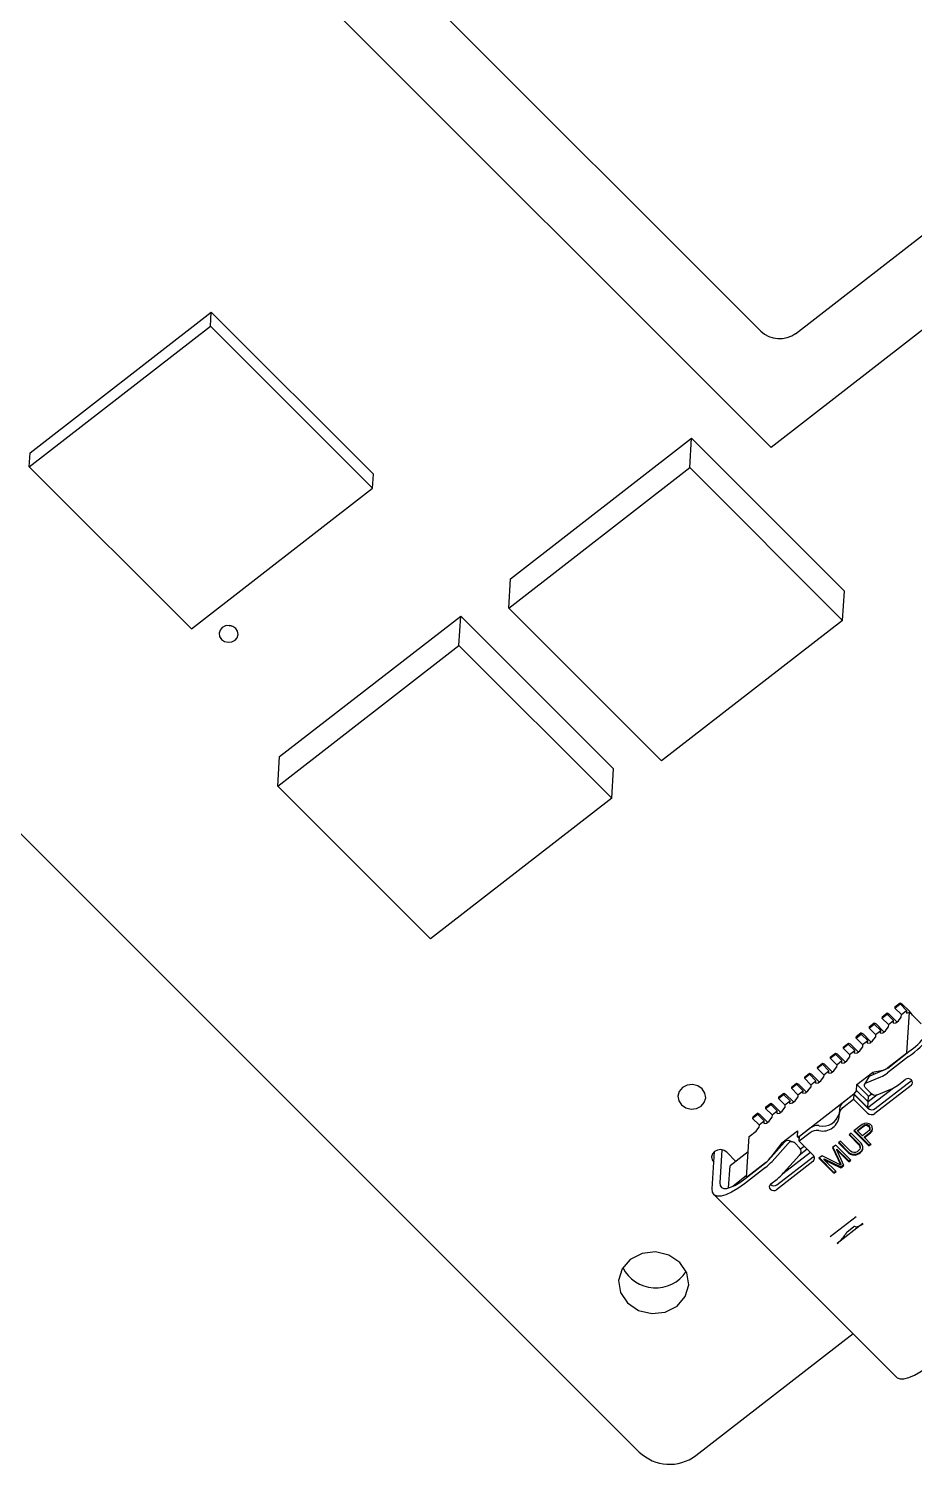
# Model space of a CAD drawing. Header units: millimetres. Extents: x 2 to 1109, y 2 to 430.
# Drawn here: x 424.87 to 450.36, y 315.8 to 357.14 of the extents above; entities that cross this region are included whole.
import ezdxf

# ---------------------------------------------------------------- set-up
doc = ezdxf.new("R2010")
doc.units = ezdxf.units.MM
doc.header["$LTSCALE"] = 0.5
doc.layers.add('几何体', color=7, linetype='Continuous')

msp = doc.modelspace()

# ---------------------------------------------------------------- linework, layer by layer
at = {"layer": '几何体'}
for p, q in [((446.239, 345.083), (430.905, 360.416)), ((434.841, 359.527), (445.948, 348.42)), ((463.369, 358.379), (446.239, 345.083)), ((446.944, 348.357), (459.352, 357.989)), ((424.906, 344.927), (430.12, 348.974)), ((430.095, 348.574), (430.12, 348.974)), ((430.12, 348.974), (434.787, 344.307)), ((424.881, 344.527), (430.095, 348.574)), ((430.095, 348.574), (434.761, 343.907)), ((413.175, 345.417), (442.441, 316.15)), ((438.736, 341.299), (443.949, 345.346)), ((443.896, 344.499), (443.949, 345.346)), ((443.949, 345.346), (448.349, 340.946)), ((424.881, 344.527), (424.906, 344.927)), ((424.881, 344.527), (429.548, 339.861)), ((438.683, 340.452), (443.896, 344.499)), ((443.896, 344.499), (448.296, 340.099)), ((434.761, 343.907), (434.787, 344.307)), ((429.548, 339.861), (434.761, 343.907)), ((438.683, 340.452), (438.736, 341.299)), ((448.296, 340.099), (448.349, 340.946)), ((443.083, 336.052), (438.683, 340.452)), ((432.089, 336.176), (437.302, 340.223)), ((437.249, 339.376), (437.302, 340.223)), ((437.302, 340.223), (441.702, 335.823)), ((448.296, 340.099), (443.083, 336.052)), ((432.036, 335.329), (437.249, 339.376)), ((437.249, 339.376), (441.649, 334.976)), ((432.036, 335.329), (432.089, 336.176)), ((441.649, 334.976), (441.702, 335.823)), ((436.436, 330.929), (432.036, 335.329)), ((441.649, 334.976), (436.436, 330.929)), ((449.429, 328.648), (449.578, 328.763)), ((449.431, 328.681), (449.429, 328.648)), ((449.431, 328.681), (449.58, 328.796)), ((449.578, 328.763), (449.58, 328.796)), ((449.765, 328.577), (449.578, 328.763)), ((449.58, 328.796), (449.631, 328.77)), ((449.631, 328.77), (449.848, 328.553)), ((449.801, 328.937), (449.95, 329.053)), ((449.803, 328.97), (449.801, 328.937)), ((449.801, 328.937), (449.988, 328.75)), ((449.803, 328.97), (449.952, 329.085)), ((449.906, 328.572), (449.983, 328.677)), ((449.95, 329.053), (449.952, 329.085)), ((450.137, 328.866), (449.95, 329.053)), ((449.952, 329.085), (450.004, 329.059)), ((449.983, 328.677), (449.988, 328.75)), ((449.988, 328.75), (450.137, 328.866)), ((450.004, 329.059), (450.221, 328.842)), ((450.137, 328.866), (450.132, 328.793)), ((450.132, 328.793), (450.204, 328.804)), ((450.149, 327.647), (450.223, 328.818)), ((450.204, 328.804), (450.223, 328.818)), ((450.223, 328.818), (450.556, 328.485)), ((449.057, 328.359), (449.206, 328.474)), ((449.059, 328.392), (449.057, 328.359)), ((449.057, 328.359), (449.243, 328.172)), ((449.059, 328.392), (449.208, 328.507)), ((449.206, 328.474), (449.208, 328.507)), ((449.392, 328.288), (449.206, 328.474)), ((449.208, 328.507), (449.259, 328.481)), ((449.243, 328.172), (449.392, 328.288)), ((449.259, 328.481), (449.476, 328.264)), ((449.388, 328.215), (449.392, 328.288)), ((449.429, 328.648), (449.616, 328.461)), ((449.459, 328.226), (449.534, 328.283)), ((449.476, 328.264), (449.49, 328.25)), ((449.534, 328.283), (449.611, 328.388)), ((449.616, 328.461), (449.611, 328.388)), ((449.616, 328.461), (449.765, 328.577)), ((449.76, 328.504), (449.765, 328.577)), ((449.76, 328.504), (449.832, 328.515)), ((449.832, 328.515), (449.906, 328.572)), ((449.848, 328.553), (449.862, 328.539)), ((448.312, 327.781), (448.461, 327.896)), ((448.314, 327.814), (448.463, 327.929)), ((448.461, 327.896), (448.463, 327.929)), ((448.647, 327.71), (448.461, 327.896)), ((448.463, 327.929), (448.514, 327.903)), ((448.514, 327.903), (448.731, 327.686)), ((448.684, 328.07), (448.833, 328.185)), ((448.684, 328.07), (448.686, 328.103)), ((448.871, 327.883), (448.684, 328.07)), ((448.835, 328.218), (448.686, 328.103)), ((448.833, 328.185), (448.835, 328.218)), ((449.02, 327.999), (448.833, 328.185)), ((448.835, 328.218), (448.887, 328.192)), ((448.871, 327.883), (448.866, 327.81)), ((448.871, 327.883), (449.02, 327.999)), ((449.103, 327.975), (448.887, 328.192)), ((449.015, 327.926), (449.02, 327.999)), ((449.015, 327.926), (449.087, 327.937)), ((449.087, 327.937), (449.161, 327.994)), ((449.103, 327.975), (449.118, 327.96)), ((449.161, 327.994), (449.239, 328.099)), ((449.243, 328.172), (449.239, 328.099)), ((449.388, 328.215), (449.459, 328.226)), ((447.939, 327.492), (448.088, 327.607)), ((447.942, 327.525), (447.939, 327.492)), ((447.939, 327.492), (448.126, 327.305)), ((447.942, 327.525), (448.09, 327.64)), ((448.088, 327.607), (448.09, 327.64)), ((448.275, 327.421), (448.088, 327.607)), ((448.09, 327.64), (448.142, 327.614)), ((448.142, 327.614), (448.359, 327.397)), ((448.314, 327.814), (448.312, 327.781)), ((448.312, 327.781), (448.499, 327.594)), ((448.417, 327.416), (448.494, 327.521)), ((448.499, 327.594), (448.494, 327.521)), ((448.499, 327.594), (448.647, 327.71)), ((448.643, 327.637), (448.647, 327.71)), ((448.643, 327.637), (448.714, 327.648)), ((448.714, 327.648), (448.789, 327.705)), ((448.731, 327.686), (448.745, 327.671)), ((448.789, 327.705), (448.866, 327.81)), ((450.192, 327.539), (449.585, 327.068)), ((449.594, 327.209), (450.201, 327.68)), ((449.602, 327.222), (450.149, 327.647)), ((450.153, 327.643), (450.149, 327.647)), ((447.195, 326.914), (447.344, 327.029)), ((447.197, 326.946), (447.346, 327.062)), ((447.344, 327.029), (447.346, 327.062)), ((447.53, 326.843), (447.344, 327.029)), ((447.346, 327.062), (447.397, 327.036)), ((447.397, 327.036), (447.614, 326.819)), ((447.567, 327.203), (447.716, 327.318)), ((447.569, 327.236), (447.567, 327.203)), ((447.567, 327.203), (447.754, 327.016)), ((447.569, 327.236), (447.718, 327.351)), ((447.716, 327.318), (447.718, 327.351)), ((447.903, 327.132), (447.716, 327.318)), ((447.718, 327.351), (447.77, 327.325)), ((447.754, 327.016), (447.903, 327.132)), ((447.77, 327.325), (447.986, 327.108)), ((447.898, 327.059), (447.903, 327.132)), ((447.898, 327.059), (447.97, 327.069)), ((447.97, 327.069), (448.044, 327.127)), ((447.986, 327.108), (448, 327.093)), ((448.044, 327.127), (448.122, 327.232)), ((448.126, 327.305), (448.122, 327.232)), ((448.126, 327.305), (448.275, 327.421)), ((448.27, 327.348), (448.275, 327.421)), ((448.27, 327.348), (448.342, 327.358)), ((448.342, 327.358), (448.417, 327.416)), ((448.359, 327.397), (448.373, 327.382)), ((448.71, 326.731), (449.157, 327.078)), ((449.52, 327.164), (449.079, 326.978)), ((449.455, 327.142), (449.157, 327.078)), ((449.204, 327.031), (449.157, 327.078)), ((446.822, 326.625), (446.971, 326.74)), ((446.824, 326.657), (446.822, 326.625)), ((446.822, 326.625), (447.009, 326.438)), ((446.824, 326.657), (446.973, 326.773)), ((446.971, 326.74), (446.973, 326.773)), ((447.158, 326.553), (446.971, 326.74)), ((446.973, 326.773), (447.025, 326.747)), ((447.025, 326.747), (447.241, 326.53)), ((447.197, 326.946), (447.195, 326.914)), ((447.195, 326.914), (447.381, 326.727)), ((447.299, 326.549), (447.377, 326.654)), ((447.381, 326.727), (447.377, 326.654)), ((447.381, 326.727), (447.53, 326.843)), ((447.526, 326.77), (447.53, 326.843)), ((447.526, 326.77), (447.597, 326.78)), ((447.597, 326.78), (447.672, 326.838)), ((447.614, 326.819), (447.628, 326.804)), ((447.672, 326.838), (447.749, 326.943)), ((447.754, 327.016), (447.749, 326.943)), ((448.7, 326.566), (448.71, 326.731)), ((449.043, 326.398), (448.71, 326.731)), ((449.048, 326.952), (448.929, 326.743)), ((448.959, 326.769), (449.4, 326.955)), ((448.965, 326.629), (449.098, 326.496)), ((449.757, 326.632), (449.022, 326.062)), ((450.267, 326.709), (449.225, 325.9)), ((449.234, 326.041), (450.276, 326.851)), ((449.295, 326.437), (449.734, 326.621)), ((449.918, 326.734), (450.101, 326.876)), ((450.284, 326.857), (450.276, 326.851)), ((446.08, 326.079), (446.229, 326.195)), ((446.226, 326.162), (446.229, 326.195)), ((446.229, 326.195), (446.28, 326.168)), ((446.45, 326.335), (446.599, 326.451)), ((446.452, 326.368), (446.45, 326.335)), ((446.45, 326.335), (446.637, 326.149)), ((446.452, 326.368), (446.601, 326.484)), ((446.599, 326.451), (446.601, 326.484)), ((446.786, 326.264), (446.599, 326.451)), ((446.601, 326.484), (446.652, 326.458)), ((446.637, 326.149), (446.786, 326.264)), ((446.652, 326.458), (446.869, 326.241)), ((446.781, 326.191), (446.786, 326.264)), ((446.781, 326.191), (446.852, 326.202)), ((446.852, 326.202), (446.927, 326.26)), ((446.869, 326.241), (446.883, 326.226)), ((446.927, 326.26), (447.004, 326.365)), ((447.009, 326.438), (447.004, 326.365)), ((447.009, 326.438), (447.158, 326.553)), ((447.058, 325.248), (448.622, 326.462)), ((447.153, 326.481), (447.158, 326.553)), ((447.153, 326.481), (447.225, 326.491)), ((447.225, 326.491), (447.299, 326.549)), ((447.241, 326.53), (447.256, 326.515)), ((448.296, 326.067), (448.613, 326.313)), ((448.622, 326.454), (448.305, 326.209)), ((448.622, 326.454), (448.613, 326.313)), ((448.613, 326.313), (448.68, 326.247)), ((448.7, 326.566), (448.622, 326.462)), ((449.022, 326.062), (448.622, 326.462)), ((448.689, 326.388), (448.622, 326.454)), ((449.013, 325.913), (448.68, 326.247)), ((448.689, 326.388), (449.022, 326.054)), ((449.033, 326.233), (448.7, 326.566)), ((449.022, 326.062), (449.033, 326.233)), ((449.295, 326.437), (449.033, 326.233)), ((449.033, 326.233), (449.043, 326.398)), ((449.043, 326.398), (449.133, 326.467)), ((449.295, 326.437), (449.293, 326.435)), ((445.854, 325.873), (445.705, 325.757)), ((445.707, 325.79), (445.705, 325.757)), ((445.856, 325.906), (445.707, 325.79)), ((445.854, 325.873), (445.856, 325.906)), ((446.041, 325.686), (445.854, 325.873)), ((445.856, 325.906), (445.908, 325.879)), ((445.908, 325.879), (446.124, 325.663)), ((446.078, 326.046), (446.226, 326.162)), ((446.08, 326.079), (446.078, 326.046)), ((446.078, 326.046), (446.264, 325.86)), ((446.182, 325.682), (446.26, 325.787)), ((446.413, 325.975), (446.226, 326.162)), ((446.264, 325.86), (446.26, 325.787)), ((446.264, 325.86), (446.413, 325.975)), ((446.28, 326.168), (446.497, 325.952)), ((446.409, 325.902), (446.413, 325.975)), ((446.409, 325.902), (446.48, 325.913)), ((446.48, 325.913), (446.555, 325.971)), ((446.497, 325.952), (446.511, 325.937)), ((446.555, 325.971), (446.632, 326.076)), ((446.637, 326.149), (446.632, 326.076)), ((448.206, 326.027), (448.197, 325.886)), ((445.605, 325.234), (445.81, 325.393)), ((445.705, 325.757), (445.892, 325.571)), ((445.81, 325.393), (445.887, 325.498)), ((445.892, 325.571), (445.887, 325.498)), ((445.892, 325.571), (446.041, 325.686)), ((446.036, 325.613), (446.041, 325.686)), ((446.036, 325.613), (446.108, 325.624)), ((446.108, 325.624), (446.182, 325.682)), ((446.124, 325.663), (446.139, 325.648)), ((446.55, 325.055), (446.997, 325.401)), ((446.997, 325.401), (446.987, 325.237)), ((447.375, 325.486), (447.058, 325.24)), ((448.864, 325.585), (448.622, 325.397)), ((448.622, 325.397), (449.056, 324.964)), ((448.636, 325.408), (449.057, 324.987)), ((448.729, 325.398), (448.92, 325.546)), ((448.729, 325.398), (448.73, 325.421)), ((448.867, 325.259), (448.729, 325.398)), ((448.73, 325.421), (448.922, 325.57)), ((448.924, 325.615), (448.864, 325.585)), ((449.059, 325.408), (448.867, 325.259)), ((448.92, 325.546), (448.922, 325.57)), ((448.92, 325.546), (448.96, 325.561)), ((448.922, 325.57), (448.961, 325.584)), ((448.992, 325.618), (448.924, 325.615)), ((448.924, 325.228), (449.105, 325.369)), ((448.96, 325.561), (448.961, 325.584)), ((448.96, 325.561), (448.999, 325.558)), ((448.961, 325.584), (449, 325.581)), ((449.059, 325.605), (448.992, 325.618)), ((448.999, 325.558), (449, 325.581)), ((448.999, 325.558), (449.036, 325.538)), ((449, 325.581), (449.038, 325.562)), ((449.036, 325.538), (449.038, 325.562)), ((449.036, 325.538), (449.064, 325.51)), ((449.038, 325.562), (449.065, 325.534)), ((449.097, 325.585), (449.059, 325.605)), ((449.08, 325.441), (449.059, 325.408)), ((449.064, 325.51), (449.065, 325.534)), ((449.064, 325.51), (449.081, 325.475)), ((449.065, 325.534), (449.083, 325.499)), ((449.081, 325.475), (449.08, 325.441)), ((449.08, 325.441), (449.081, 325.464)), ((449.083, 325.499), (449.081, 325.464)), ((449.081, 325.475), (449.083, 325.499)), ((449.134, 325.548), (449.097, 325.585)), ((449.104, 325.345), (449.145, 325.393)), ((449.104, 325.345), (449.105, 325.369)), ((449.105, 325.369), (449.147, 325.417)), ((449.151, 325.513), (449.134, 325.548)), ((449.145, 325.393), (449.158, 325.452)), ((449.145, 325.393), (449.147, 325.417)), ((449.147, 325.417), (449.157, 325.463)), ((449.158, 325.452), (449.151, 325.513)), ((445.531, 324.062), (445.605, 325.234)), ((446.623, 325.072), (446.161, 324.557)), ((446.55, 325.055), (446.231, 324.64)), ((446.727, 325.036), (446.265, 324.521)), ((446.581, 325.024), (446.55, 325.055)), ((446.876, 325.078), (446.772, 325.114)), ((447.06, 324.913), (446.926, 325.047)), ((447.058, 325.248), (446.987, 325.237)), ((447.053, 325.17), (446.987, 325.237)), ((447.366, 325.345), (447.049, 325.099)), ((447.049, 325.099), (447.058, 325.24)), ((447.049, 325.099), (447.116, 325.033)), ((447.058, 325.248), (447.062, 325.244)), ((447.085, 324.878), (447.19, 324.959)), ((447.116, 325.033), (447.449, 324.699)), ((448.098, 324.99), (448.007, 324.919)), ((448.531, 324.556), (448.098, 324.99)), ((448.239, 325.099), (448.178, 325.052)), ((448.178, 325.052), (448.464, 324.767)), ((448.193, 325.063), (448.466, 324.79)), ((448.525, 324.814), (448.239, 325.099)), ((448.542, 325.334), (448.481, 325.287)), ((448.481, 325.287), (448.767, 325.001)), ((448.495, 325.298), (448.768, 325.025)), ((448.827, 325.048), (448.542, 325.334)), ((448.767, 325.001), (448.768, 325.025)), ((448.767, 325.001), (448.794, 324.957)), ((448.768, 325.025), (448.795, 324.98)), ((448.794, 324.957), (448.795, 324.98)), ((448.794, 324.957), (448.801, 324.913)), ((448.795, 324.98), (448.803, 324.937)), ((448.863, 324.995), (448.827, 325.048)), ((448.88, 324.942), (448.863, 324.995)), ((448.922, 325.204), (449.104, 325.345)), ((448.922, 325.204), (448.924, 325.228)), ((449.116, 325.011), (448.922, 325.204)), ((449.056, 324.964), (449.116, 325.011)), ((449.056, 324.964), (449.057, 324.987)), ((449.057, 324.987), (449.103, 325.023)), ((444.54, 323.734), (444.607, 324.805)), ((444.823, 324.854), (444.764, 323.907)), ((445.224, 324.519), (444.96, 324.783)), ((445.577, 324.794), (445.056, 324.389)), ((446.403, 323.844), (447.446, 324.654)), ((447.37, 324.779), (446.575, 324.162)), ((446.599, 324.188), (447.058, 324.7)), ((447.278, 324.871), (447.058, 324.7)), ((447.058, 324.7), (447.061, 324.703)), ((447.704, 324.684), (447.614, 324.614)), ((447.614, 324.614), (448.047, 324.181)), ((447.628, 324.625), (448.048, 324.204)), ((448.243, 324.415), (447.704, 324.684)), ((447.766, 324.569), (447.768, 324.592)), ((448.107, 324.228), (447.766, 324.569)), ((447.766, 324.569), (448.249, 324.337)), ((447.768, 324.592), (448.25, 324.361)), ((448.007, 324.919), (448.243, 324.415)), ((448.016, 324.926), (448.244, 324.438)), ((448.129, 324.851), (448.131, 324.874)), ((448.129, 324.851), (448.471, 324.509)), ((448.329, 324.4), (448.129, 324.851)), ((448.131, 324.874), (448.472, 324.533)), ((448.464, 324.767), (448.466, 324.79)), ((448.464, 324.767), (448.52, 324.728)), ((448.466, 324.79), (448.522, 324.752)), ((448.471, 324.509), (448.531, 324.556)), ((448.472, 324.533), (448.518, 324.569)), ((448.52, 324.728), (448.522, 324.752)), ((448.52, 324.728), (448.577, 324.707)), ((448.522, 324.752), (448.579, 324.731)), ((448.572, 324.785), (448.525, 324.814)), ((448.62, 324.773), (448.572, 324.785)), ((448.577, 324.707), (448.579, 324.731)), ((448.577, 324.707), (448.655, 324.702)), ((448.579, 324.731), (448.656, 324.725)), ((448.668, 324.778), (448.62, 324.773)), ((448.655, 324.702), (448.656, 324.725)), ((448.655, 324.702), (448.713, 324.714)), ((448.656, 324.725), (448.715, 324.738)), ((448.718, 324.8), (448.668, 324.778)), ((448.713, 324.714), (448.773, 324.744)), ((448.713, 324.714), (448.715, 324.738)), ((448.715, 324.738), (448.775, 324.768)), ((448.758, 324.831), (448.718, 324.8)), ((448.789, 324.872), (448.758, 324.831)), ((448.773, 324.744), (448.813, 324.776)), ((448.773, 324.744), (448.775, 324.768)), ((448.775, 324.768), (448.815, 324.799)), ((448.801, 324.913), (448.789, 324.872)), ((448.801, 324.913), (448.803, 324.937)), ((448.813, 324.776), (448.855, 324.824)), ((448.813, 324.776), (448.815, 324.799)), ((448.815, 324.799), (448.856, 324.848)), ((448.855, 324.824), (448.877, 324.874)), ((448.855, 324.824), (448.856, 324.848)), ((448.856, 324.848), (448.878, 324.897)), ((448.877, 324.874), (448.88, 324.942)), ((445.016, 323.756), (445.056, 324.389)), ((446.077, 324.345), (445.47, 323.874)), ((445.479, 324.015), (446.086, 324.486)), ((445.531, 324.062), (446.079, 324.487)), ((447.437, 324.513), (446.395, 323.703)), ((448.047, 324.181), (448.107, 324.228)), ((448.047, 324.181), (448.048, 324.204)), ((448.048, 324.204), (448.095, 324.24)), ((448.243, 324.415), (448.244, 324.438)), ((448.249, 324.337), (448.329, 324.4)), ((448.249, 324.337), (448.25, 324.361)), ((448.25, 324.361), (448.322, 324.417)), ((448.471, 324.509), (448.472, 324.533)), ((445.534, 324.109), (445.137, 323.8)), ((445.535, 324.059), (445.531, 324.062)), ((446.227, 323.855), (446.22, 323.863)), ((446.228, 323.87), (446.411, 324.012)), ((444.589, 323.566), (449.856, 318.299)), ((447.941, 322.358), (448.683, 322.934)), ((448.883, 322.734), (448.141, 322.158)), ((448.429, 322.493), (448.61, 322.634)), ((448.665, 322.64), (448.641, 322.647)), ((448.396, 322.457), (448.37, 322.411)), ((444.071, 316.048), (448.596, 319.56))]:
    msp.add_line(p, q, dxfattribs=at)
at = {"layer": '几何体', "flags": 128}
for points in [[(430.826, 339.87), (430.74, 339.928), (430.636, 339.953), (430.53, 339.941), (430.438, 339.894), (430.373, 339.819), (430.347, 339.728), (430.362, 339.634), (430.416, 339.552), (430.502, 339.494), (430.606, 339.469), (430.712, 339.481), (430.804, 339.528), (430.869, 339.602), (430.896, 339.694), (430.88, 339.788), (430.826, 339.87)], [(430.7, 339.942), (430.635, 339.939), (430.571, 339.95)], [(444.252, 326.609), (444.128, 326.693), (443.976, 326.73), (443.822, 326.712), (443.688, 326.644), (443.594, 326.535), (443.555, 326.403), (443.577, 326.266), (443.656, 326.146), (443.781, 326.062), (443.932, 326.025), (444.087, 326.043), (444.221, 326.111), (444.315, 326.22), (444.354, 326.352), (444.332, 326.489), (444.252, 326.609)], [(448.965, 326.629), (448.947, 326.649), (448.934, 326.67), (448.925, 326.691), (448.922, 326.711), (448.924, 326.73), (448.931, 326.746), (448.943, 326.759), (448.959, 326.769)], [(450.267, 326.709), (450.297, 326.743), (450.309, 326.785), (450.302, 326.828), (450.277, 326.865), (450.238, 326.891), (450.191, 326.903), (450.143, 326.897), (450.101, 326.876)], [(444.96, 324.783), (444.882, 324.836), (444.788, 324.858), (444.691, 324.848), (444.607, 324.805), (444.549, 324.737), (444.525, 324.654), (444.538, 324.569), (444.588, 324.494)], [(447.468, 324.675), (447.466, 324.673), (447.446, 324.654)], [(445.47, 323.874), (445.282, 323.739), (445.102, 323.633), (444.939, 323.559), (444.797, 323.521), (444.682, 323.521), (444.599, 323.557), (444.551, 323.629), (444.54, 323.734)], [(444.764, 323.907), (444.772, 323.827), (444.809, 323.771), (444.873, 323.743), (444.961, 323.744), (445.07, 323.773), (445.196, 323.829), (445.334, 323.911), (445.479, 324.015)], [(446.228, 323.87), (446.199, 323.836), (446.186, 323.794), (446.193, 323.752), (446.218, 323.714), (446.257, 323.688), (446.304, 323.677), (446.353, 323.682), (446.395, 323.703)], [(443.609, 321.61), (443.294, 321.823), (442.913, 321.915), (442.523, 321.871), (442.184, 321.699), (441.947, 321.425), (441.849, 321.089), (441.904, 320.744), (442.105, 320.442), (442.42, 320.229), (442.801, 320.137), (443.191, 320.18), (443.53, 320.353), (443.767, 320.627), (443.865, 320.963), (443.81, 321.308), (443.609, 321.61)], [(449.856, 318.299), (449.866, 318.29), (449.949, 318.254), (450.063, 318.255), (450.205, 318.293), (450.369, 318.366), (450.549, 318.472), (450.737, 318.607)]]:
    msp.add_lwpolyline(points, dxfattribs=at)
at = {"layer": '几何体'}
for centre, radius, start, end in [((446.484, 348.998), 0.785, 226.0587, 306.7605), ((448.752, 329.655), 2.559, 304.2261, 342.8883), ((449.093, 329.308), 1.969, 304.2261, 342.8883), ((449.766, 328.391), 0.641, 32.3062, 44.8056), ((449.049, 327.734), 0.855, 294.2708, 308.7847), ((449.338, 327.533), 0.408, 286.6112, 310.3088), ((449.379, 327.475), 0.342, 294.2708, 308.7847), ((449.1, 326.922), 0.0598, 110.8966, 149.5716), ((449.382, 327.401), 0.855, 294.2708, 308.7847), ((448.454, 326.009), 0.25, 126.7841, 175.7187), ((449.246, 326.629), 0.199, 222.0866, 283.5298), ((447.724, 325.866), 0.473, 256.7217, 358.9168), ((447.723, 326.031), 0.495, 258.4388, 343.2163), ((448.445, 325.868), 0.249, 126.7339, 179.2496), ((448.43, 325.872), 0.234, 180.0264, 183.5663), ((449.127, 326.031), 0.164, 226.0587, 306.7605), ((449.136, 326.172), 0.164, 226.0587, 306.7605), ((447.56, 325.087), 0.323, 83.0689, 126.9838), ((447.569, 325.229), 0.323, 83.0689, 126.9838), ((447.561, 325.071), 0.339, 80.8336, 83.5966), ((447.57, 325.212), 0.339, 80.8336, 83.5966), ((446.729, 324.981), 0.139, 72.1892, 139.3726), ((446.832, 324.949), 0.136, 45.8908, 140.0844), ((445.544, 325.172), 0.869, 307.9916, 322.2009), ((445.728, 324.944), 0.582, 308.0092, 318.1764), ((446.947, 324.808), 0.155, 317.3749, 43.1901), ((447.365, 324.611), 0.122, 306.3986, 46.4206), ((445.182, 325.491), 1.454, 308.0092, 318.1764), ((445.515, 325.157), 1.454, 308.0092, 318.1764), ((446.322, 323.954), 0.137, 226.0587, 306.7605), ((448.511, 322.386), 0.135, 127.5911, 148.326), ((448.642, 322.602), 0.0451, 91.0874, 135.2697), ((448.659, 322.956), 0.316, 271.0874, 315.2697), ((447.563, 322.909), 0.948, 307.5911, 328.326), ((442.914, 321.935), 1.059, 206.6494, 326.1698), ((443.317, 317.058), 1.261, 226.0587, 306.7605)]:
    msp.add_arc(centre, radius, start, end, dxfattribs=at)

doc.saveas('drawing.dxf')
